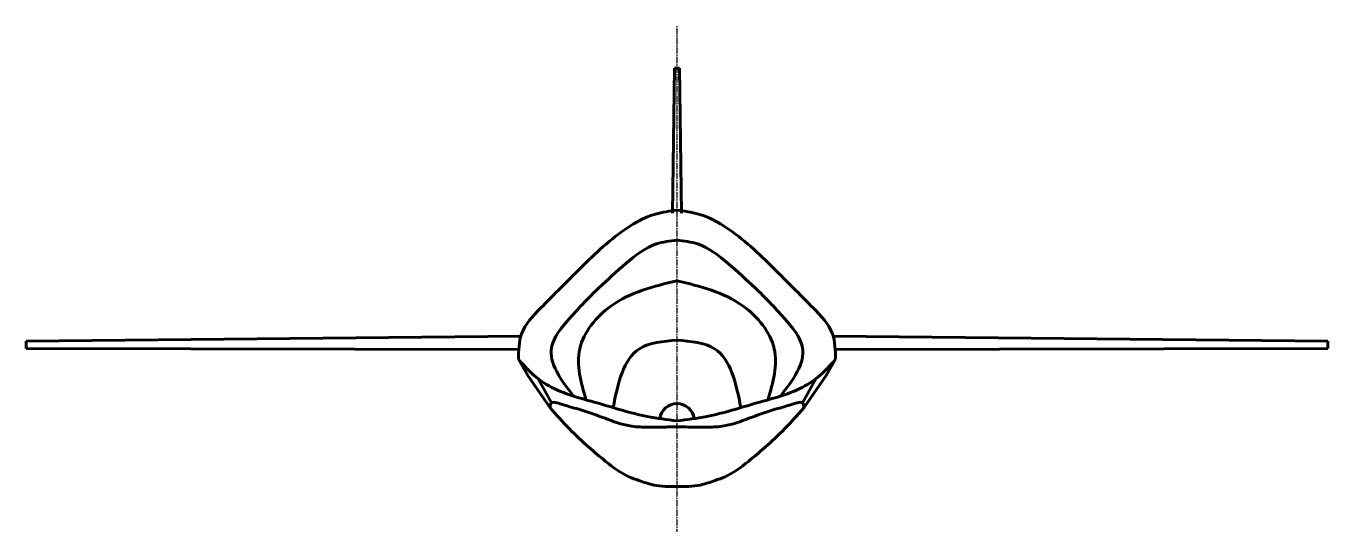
# Model space of a CAD drawing. Header units: millimetres. Extents: x -985956116104 to 1932156, y -552630487266 to 633586.
# Drawn here: x 53624 to 61167, y 23318 to 26248 of the extents above; entities that cross this region are included whole.
import ezdxf

# ---------------------------------------------------------------- set-up
doc = ezdxf.new("R2010")
doc.units = ezdxf.units.MM
doc.linetypes.add('CENTER', pattern=[2, 1.25, -0.25, 0.25, -0.25])
doc.layers.add('_axes (Оси)', color=6, linetype='CENTER', lineweight=30)
doc.layers.add('_basic (Основной)', color=4, linetype='Continuous', lineweight=60)

msp = doc.modelspace()

# ---------------------------------------------------------------- linework, layer by layer
at = {"layer": '_axes (Оси)', "transparency": 33554687}
msp.add_line((57395.5, 26248.194), (57395.5, 23317.809), dxfattribs=at)
at = {"layer": '_basic (Основной)', "transparency": 33554687}
for p, q in [((57381.166, 26004.423), (57369.517, 25164.813)), ((57381.166, 26004.423), (57395.5, 26004.224)), ((57409.835, 26004.423), (57395.5, 26004.224)), ((57409.835, 26004.423), (57421.484, 25164.813)), ((53624.56, 24423.42), (56490.219, 24451.121)), ((61166.441, 24423.42), (58300.782, 24451.121)), ((53623.975, 24379.728), (53624.56, 24423.42)), ((56478.877, 24375.308), (53623.975, 24379.728)), ((58312.124, 24375.308), (61167.025, 24379.728)), ((61167.025, 24379.728), (61166.441, 24423.42)), ((56477.604, 24317.839), (56530.589, 24224.406)), ((58313.397, 24317.839), (58260.411, 24224.406)), ((56530.589, 24224.406), (56660.314, 24037.174)), ((58260.411, 24224.406), (58130.687, 24037.174)), ((56668.081, 24065.219), (56588.488, 24207.898)), ((58122.919, 24065.219), (58202.513, 24207.898))]:
    msp.add_line(p, q, dxfattribs=at)
for start, end in [(90, 172.5102826), (7.4897174, 90)]:
    msp.add_arc((57395.5, 23961.103), 100.417, start, end, dxfattribs=at)
for points in [[(57395.5, 25181.818), (57270.19, 25158.947), (57073.928, 25056.167), (56805.181, 24814.723), (56606.82, 24615.457), (56494.521, 24464.434), (56477.604, 24317.839)], [(57395.5, 25181.818), (57520.811, 25158.947), (57717.072, 25056.167), (57985.82, 24814.723), (58184.181, 24615.457), (58296.48, 24464.434), (58313.397, 24317.839)], [(57395.5, 25007.951), (57275.211, 24985.996), (57099.606, 24872.88), (56942.699, 24731.216), (56774.291, 24556.14), (56668.445, 24385.283), (56794.906, 24105.024)], [(57395.5, 25007.951), (57515.79, 24985.996), (57691.395, 24872.88), (57848.302, 24731.216), (58016.709, 24556.14), (58122.555, 24385.283), (57996.095, 24105.024)], [(57395.5, 24773.022), (57012.799, 24625.952), (56832.04, 24378.607), (56868.06, 24083.309)], [(57395.5, 24773.022), (57778.202, 24625.952), (57958.961, 24378.607), (57922.94, 24083.309)], [(57395.5, 24429.601), (57178.545, 24378.97), (57025.076, 24038.164)], [(57395.5, 24429.601), (57612.456, 24378.97), (57765.925, 24038.164)], [(56477.604, 24317.839), (56542.218, 24247.97), (56654.784, 24163.781), (56933.272, 24065.067), (57223.489, 23986.529), (57395.5, 23961.103)], [(58313.397, 24317.839), (58248.783, 24247.97), (58136.216, 24163.781), (57857.728, 24065.067), (57567.511, 23986.529), (57395.5, 23961.103)], [(56660.314, 24037.174), (56664.766, 24061.649), (56727.265, 24057.663), (56838.964, 24024.443), (56978.589, 23975.942), (57122.314, 23932.032), (57215.803, 23924.685), (57293.348, 23925.037), (57395.5, 23926.938)], [(58130.687, 24037.174), (58126.235, 24061.649), (58063.736, 24057.663), (57952.036, 24024.443), (57812.412, 23975.942), (57668.687, 23932.032), (57575.197, 23924.685), (57497.652, 23925.037), (57395.5, 23926.938)], [(56660.314, 24037.174), (56771.07, 23916.114), (56885.495, 23808.062), (56981.819, 23726.615), (57117.31, 23637.764), (57174.946, 23616.062), (57260.997, 23589.551), (57395.5, 23580.645)], [(58130.687, 24037.174), (58019.931, 23916.114), (57905.506, 23808.062), (57809.182, 23726.615), (57673.691, 23637.764), (57616.055, 23616.062), (57530.004, 23589.551), (57395.5, 23580.645)]]:
    msp.add_spline(points, degree=3, dxfattribs=at)

doc.saveas('drawing.dxf')
